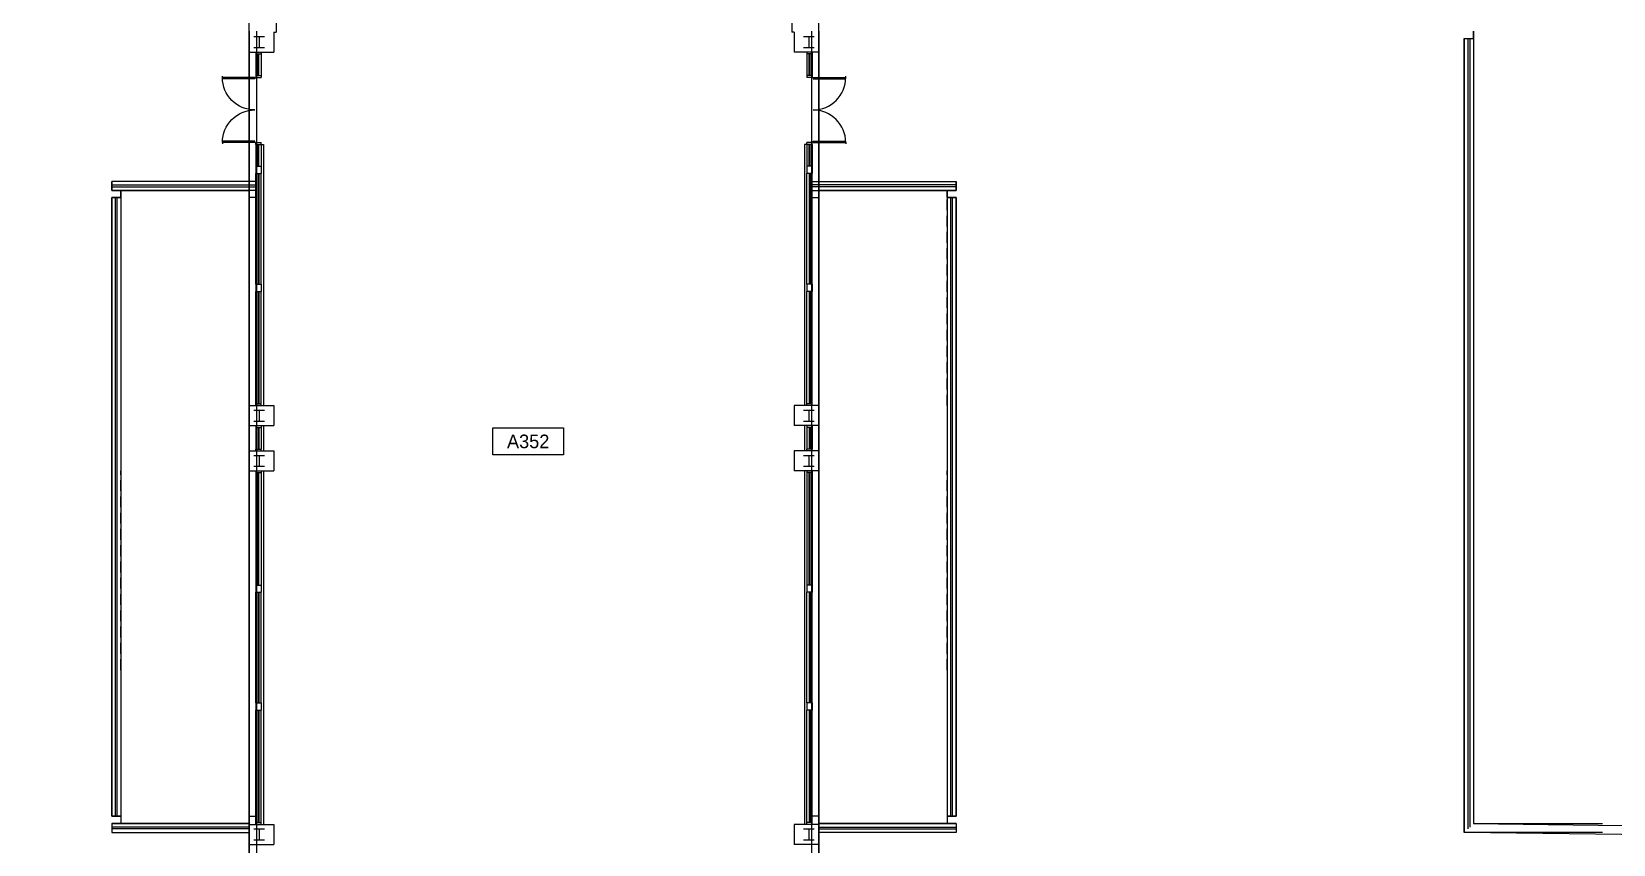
# Model space of a CAD drawing. Header units: inches. Extents: x -219 to 4035, y -10 to 4981.
# Drawn here: x 1392 to 3142, y 1335 to 2234 of the extents above; entities that cross this region are included whole.
import ezdxf
from ezdxf.enums import TextEntityAlignment as Align

# ---------------------------------------------------------------- set-up
doc = ezdxf.new("R2010")
doc.units = ezdxf.units.IN
doc.header["$LTSCALE"] = 48
doc.header["$MEASUREMENT"] = 0
doc.linetypes.add('HIDDEN', pattern=[0.375, 0.25, -0.125])
doc.layers.get('0').update_dxf_attribs({"color": 13, "linetype": 'CONTINUOUS'})
for name, color, linetype in [('F2-BLDG2', 2, 'HIDDEN'), ('F3-BLDG1', 7, 'CONTINUOUS'), ('F3-BLDG3', 161, 'CONTINUOUS'), ('F3-BLDG4', 2, 'CONTINUOUS'), ('F3-DOOR1', 3, 'CONTINUOUS'), ('F3-RMNOS', 3, 'CONTINUOUS'), ('F3-STCOLUMN', 12, 'CONTINUOUS'), ('F3-WINDOW1', 1, 'CONTINUOUS'), ('F3-WINDOW2', 4, 'CONTINUOUS'), ('F4-BLDG3', 161, 'CONTINUOUS'), ('F5-BLDG3', 161, 'CONTINUOUS'), ('F5-BLDG4', 2, 'CONTINUOUS'), ('F6-BLDG3', 161, 'CONTINUOUS'), ('F6-BLDG4', 2, 'CONTINUOUS')]:
    doc.layers.add(name, color=color, linetype=linetype)
doc.styles.add('ORIG-RMNOS', font='noting.shx')

# ---------------------------------------------------------------- blocks, each defined once
blk = doc.blocks.new('ADR-36DL')
for p, q in [((0, 37), (-1.5, 37)), ((0, 1), (0, 37)), ((1.5, 1), (1.5, 37)), ((70.5, 1), (70.5, 37)), ((72, 1), (72, 37)), ((72, 37), (73.5, 37)), ((0, 1), (1.5, 1)), ((72, 1), (70.5, 1))]:
    blk.add_line(p, q)
for centre, start, end in [((0, 1), 0, 90), ((72, 1), 90, 180)]:
    blk.add_arc(centre, 36, start, end)
blk = doc.blocks.new('rmnos')
at = {"color": 11}
for p, q in [((-0.40625, 0.15625), (0.40625, 0.15625)), ((-0.40625, -0.15625), (-0.40625, 0.15625)), ((0.40625, 0.15625), (0.40625, -0.15625)), ((0.40625, -0.15625), (-0.40625, -0.15625))]:
    blk.add_line(p, q, dxfattribs=at)
at = {"color": 9, "style": 'ORIG-RMNOS'}
blk.add_attdef('ROOM', text='', height=0.15625, dxfattribs=at).set_placement((0, 0), align=Align.MIDDLE)

msp = doc.modelspace()

# ---------------------------------------------------------------- linework, layer by layer
at = {"layer": 'F2-BLDG2'}
for p, q in [((2987, 2234.5), (2987, 1820.5)), ((1633, 2058.5), (1491, 2058.5)), ((1491, 2058.5), (1491, 1820.5)), ((1633, 2058.5), (1633, 1528.2)), ((2405, 2058.5), (2263, 2058.5)), ((2263, 2058.5), (2263, 1528.2)), ((2405, 1820.5), (2405, 2058.5)), ((1491, 1528.2), (1491, 1748.5)), ((2405, 1528.2), (2405, 1748.5)), ((2987, 1748.5), (2987, 1528.2))]:
    msp.add_line(p, q, dxfattribs=at)
at = {"layer": 'F3-BLDG1'}
for p, q in [((1633, 2211.5), (1633, 2286.5)), ((1662.7, 2286.5), (1662.7, 2233.5)), ((2233.2, 2286.5), (2233.2, 2233.5)), ((2263, 2211.5), (2263, 2286.5)), ((1660.2, 2233.5), (1660.2, 2211.5)), ((1660.2, 2233.5), (1662.7, 2233.5)), ((2235.8, 2233.5), (2233.2, 2233.5)), ((2235.8, 2233.5), (2235.8, 2211.5)), ((1633, 2211.5), (1660.2, 2211.5)), ((2263, 2211.5), (2235.8, 2211.5)), ((1633, 1820.5), (1660.2, 1820.5)), ((1633, 1820.5), (1633, 1798.5)), ((1660.2, 1820.5), (1660.2, 1798.5)), ((2235.8, 1820.5), (2235.8, 1798.5)), ((2263, 1820.5), (2235.8, 1820.5)), ((2263, 1820.5), (2263, 1798.5)), ((1633, 1798.5), (1660.2, 1798.5)), ((2263, 1798.5), (2235.8, 1798.5)), ((1633, 1770.5), (1660.2, 1770.5)), ((1633, 1770.5), (1633, 1748.5)), ((1660.2, 1770.5), (1660.2, 1748.5)), ((2235.8, 1770.5), (2235.8, 1748.5)), ((2263, 1770.5), (2235.8, 1770.5)), ((2263, 1770.5), (2263, 1748.5)), ((1633, 1748.5), (1660.2, 1748.5)), ((2263, 1748.5), (2235.8, 1748.5)), ((1633, 1357.5), (1660.2, 1357.5)), ((1633, 1357.5), (1633, 1335.5)), ((1660.2, 1357.5), (1660.2, 1335.5)), ((2235.8, 1357.5), (2235.8, 1335.5)), ((2263, 1357.5), (2235.8, 1357.5)), ((2263, 1357.5), (2263, 1335.5)), ((1633, 1335.5), (1660.2, 1335.5)), ((2263, 1335.5), (2235.8, 1335.5))]:
    msp.add_line(p, q, dxfattribs=at)
at = {"layer": 'F3-BLDG3'}
for p, q in [((2977, 2226.5), (2977, 1348.5)), ((2977, 2226.5), (2987, 2226.5)), ((2987, 2226.5), (2987, 1358.5)), ((1640.2, 2068.5), (1481, 2068.5)), ((1481, 2058.5), (1481, 2068.5)), ((2255.7, 2068.5), (2415, 2068.5)), ((2415, 2058.5), (2415, 2068.5)), ((1640.2, 2058.5), (1481, 2058.5)), ((1481, 2050.5), (1481, 1366.5)), ((1491, 2050.5), (1481, 2050.5)), ((1491, 2050.5), (1491, 1366.5)), ((1633, 2050.5), (1633, 1820.5)), ((1640.2, 2050.5), (1633, 2050.5)), ((2255.7, 2058.5), (2415, 2058.5)), ((2255.7, 2050.5), (2263, 2050.5)), ((2263, 2050.5), (2263, 1820.5)), ((2405, 2050.5), (2405, 1366.5)), ((2405, 2050.5), (2415, 2050.5)), ((2415, 2050.5), (2415, 1366.5)), ((1633, 1798.5), (1633, 1770.5)), ((2263, 1798.5), (2263, 1770.5)), ((1633, 1748.5), (1633, 1366.5)), ((2263, 1748.5), (2263, 1366.5)), ((1481, 1366.5), (1491, 1366.5)), ((1633, 1366.5), (1640.2, 1366.5)), ((2263, 1366.5), (2255.7, 1366.5)), ((2415, 1366.5), (2405, 1366.5)), ((1481, 1358.5), (1633, 1358.5)), ((1481, 1358.5), (1481, 1348.5)), ((1481, 1348.5), (1633, 1348.5)), ((2415, 1358.5), (2263, 1358.5)), ((2263, 1358.5), (2263, 1357.5)), ((2415, 1348.5), (2263, 1348.5)), ((2415, 1358.5), (2415, 1348.5)), ((3318.6, 1344.3), (2977, 1348.5)), ((2987, 1358.5), (4034.2, 1345.4))]:
    msp.add_line(p, q, dxfattribs=at)
at = {"layer": 'F3-BLDG4'}
for p, q in [((2981, 2226.5), (2981, 1352.5)), ((2983, 2226.5), (2983, 1354.5)), ((2987, 2226.5), (2987, 2234.5)), ((1646.2, 2109.4), (1648.7, 2109.4)), ((1648.7, 2109.4), (1648.7, 1820.5)), ((2247.2, 2109.4), (2247.2, 1820.5)), ((2249.8, 2109.4), (2247.2, 2109.4)), ((1481, 2064.5), (1640.2, 2064.5)), ((1481, 2062.5), (1640.2, 2062.5)), ((1485, 1366.5), (1485, 2050.5)), ((1487, 1366.5), (1487, 2050.5)), ((1491, 2050.5), (1491, 2058.5)), ((1633, 2050.5), (1633, 2058.5)), ((2415, 2064.5), (2255.7, 2064.5)), ((2415, 2062.5), (2255.7, 2062.5)), ((2263, 2050.5), (2263, 2058.5)), ((2405, 2050.5), (2405, 2058.5)), ((2409, 1366.5), (2409, 2050.5)), ((2411, 1366.5), (2411, 2050.5)), ((1648.7, 1798.5), (1648.7, 1770.5)), ((2247.2, 1798.5), (2247.2, 1770.5)), ((1648.7, 1748.5), (1648.7, 1357.5)), ((2247.2, 1748.5), (2247.2, 1357.5)), ((1491, 1366.5), (1491, 1358.5)), ((1633, 1366.5), (1633, 1358.5)), ((2263, 1366.5), (2263, 1358.5)), ((2405, 1366.5), (2405, 1358.5)), ((1633, 1354.5), (1481, 1354.5)), ((1633, 1352.5), (1481, 1352.5)), ((2263, 1354.5), (2415, 1354.5)), ((2263, 1352.5), (2415, 1352.5))]:
    msp.add_line(p, q, dxfattribs=at)
at = {"layer": 'F3-STCOLUMN'}
for p, q in [((1638, 2228.5), (1650, 2228.5)), ((1644, 2228.5), (1644, 2216.5)), ((2246, 2228.5), (2258, 2228.5)), ((2252, 2228.5), (2252, 2216.5)), ((1638, 2216.5), (1650, 2216.5)), ((2246, 2216.5), (2258, 2216.5)), ((1638, 1815.5), (1650, 1815.5)), ((1638, 1803.5), (1650, 1803.5)), ((1644, 1815.5), (1644, 1803.5)), ((2246, 1815.5), (2258, 1815.5)), ((2246, 1803.5), (2258, 1803.5)), ((2252, 1815.5), (2252, 1803.5)), ((1638, 1765.5), (1650, 1765.5)), ((1638, 1753.5), (1650, 1753.5)), ((1644, 1765.5), (1644, 1753.5)), ((2246, 1765.5), (2258, 1765.5)), ((2246, 1753.5), (2258, 1753.5)), ((2252, 1765.5), (2252, 1753.5)), ((1638, 1352.5), (1650, 1352.5)), ((1644, 1352.5), (1644, 1340.5)), ((2246, 1352.5), (2258, 1352.5)), ((2252, 1352.5), (2252, 1340.5)), ((1638, 1340.5), (1650, 1340.5)), ((2246, 1340.5), (2258, 1340.5))]:
    msp.add_line(p, q, dxfattribs=at)
at = {"layer": 'F3-WINDOW1'}
for p, q in [((1640.2, 2209.5), (1640.2, 2185.4)), ((1642.7, 2185.4), (1642.7, 2209.5)), ((1643.7, 2185.4), (1643.7, 2209.5)), ((1646.2, 2209.5), (1646.2, 2185.4)), ((2249.8, 2209.5), (2249.8, 2185.4)), ((2252.3, 2185.4), (2252.3, 2209.5)), ((2253.3, 2185.4), (2253.3, 2209.5)), ((2255.7, 2209.5), (2255.7, 2185.4)), ((1640.2, 2109.4), (1640.2, 2085.2)), ((1642.7, 2085.2), (1642.7, 2109.4)), ((1643.7, 2085.2), (1643.7, 2109.4)), ((1646.2, 2109.4), (1646.2, 2085.2)), ((2249.8, 2109.4), (2249.8, 2085.2)), ((2252.3, 2085.2), (2252.3, 2109.4)), ((2253.3, 2085.2), (2253.3, 2109.4)), ((2255.7, 2109.4), (2255.7, 2085.2)), ((1640.2, 1954.8), (1640.2, 2077.2)), ((1642.7, 2077.2), (1642.7, 1954.8)), ((1643.7, 2077.2), (1643.7, 1954.8)), ((1646.2, 1954.8), (1646.2, 2077.2)), ((2249.8, 1954.8), (2249.8, 2077.2)), ((2252.3, 2077.2), (2252.3, 1954.8)), ((2253.3, 2077.2), (2253.3, 1954.8)), ((2255.7, 1954.8), (2255.7, 2077.2)), ((1640.2, 1822.5), (1640.2, 1946.7)), ((1642.7, 1946.7), (1642.7, 1822.5)), ((1643.7, 1946.7), (1643.7, 1822.5)), ((1646.2, 1822.5), (1646.2, 1946.7)), ((2249.8, 1822.5), (2249.8, 1946.7)), ((2252.3, 1946.7), (2252.3, 1822.5)), ((2253.3, 1946.7), (2253.3, 1822.5)), ((2255.7, 1822.5), (2255.7, 1946.7)), ((1640.2, 1796.5), (1640.2, 1772.5)), ((1642.7, 1796.5), (1642.7, 1772.5)), ((1643.7, 1796.5), (1643.7, 1772.5)), ((1646.2, 1796.5), (1646.2, 1772.5)), ((2249.8, 1796.5), (2249.8, 1772.5)), ((2252.3, 1796.5), (2252.3, 1772.5)), ((2253.3, 1796.5), (2253.3, 1772.5)), ((2255.7, 1796.5), (2255.7, 1772.5)), ((1640.2, 1746.5), (1640.2, 1622.2)), ((1642.7, 1622.2), (1642.7, 1746.5)), ((1643.7, 1622.2), (1643.7, 1746.5)), ((1646.2, 1746.5), (1646.2, 1622.2)), ((2249.8, 1746.5), (2249.8, 1622.2)), ((2252.3, 1622.2), (2252.3, 1746.5)), ((2253.3, 1622.2), (2253.3, 1746.5)), ((2255.7, 1746.5), (2255.7, 1622.2)), ((1640.2, 1491.8), (1640.2, 1614.2)), ((1642.7, 1614.2), (1642.7, 1491.8)), ((1643.7, 1614.2), (1643.7, 1491.8)), ((1646.2, 1491.8), (1646.2, 1614.2)), ((2249.8, 1491.8), (2249.8, 1614.2)), ((2252.3, 1614.2), (2252.3, 1491.8)), ((2253.3, 1614.2), (2253.3, 1491.8)), ((2255.7, 1491.8), (2255.7, 1614.2)), ((1640.2, 1359.5), (1640.2, 1483.8)), ((1642.7, 1483.8), (1642.7, 1359.5)), ((1643.7, 1483.8), (1643.7, 1359.5)), ((1646.2, 1359.5), (1646.2, 1483.8)), ((2249.8, 1359.5), (2249.8, 1483.8)), ((2252.3, 1483.8), (2252.3, 1359.5)), ((2253.3, 1483.8), (2253.3, 1359.5)), ((2255.7, 1359.5), (2255.7, 1483.8))]:
    msp.add_line(p, q, dxfattribs=at)
at = {"layer": 'F3-WINDOW2'}
for p, q in [((1640.2, 2211.5), (1640.2, 2209.5)), ((1640.2, 2209.5), (1646.2, 2209.5)), ((1646.2, 2211.5), (1646.2, 2209.5)), ((2249.8, 2211.5), (2249.8, 2209.5)), ((2255.7, 2209.5), (2249.8, 2209.5)), ((2255.7, 2211.5), (2255.7, 2209.5)), ((1640.2, 2185.4), (1646.2, 2185.4)), ((1640.2, 2185.4), (1640.2, 2183.4)), ((1640.2, 2183.4), (1646.2, 2183.4)), ((1646.2, 2185.4), (1646.2, 2183.4)), ((2255.7, 2185.4), (2249.8, 2185.4)), ((2249.8, 2185.4), (2249.8, 2183.4)), ((2255.7, 2183.4), (2249.8, 2183.4)), ((2255.7, 2185.4), (2255.7, 2183.4)), ((1640.2, 2111.4), (1646.2, 2111.4)), ((1640.2, 2109.4), (1640.2, 2111.4)), ((1640.2, 2109.4), (1646.2, 2109.4)), ((1646.2, 2109.4), (1646.2, 2111.4)), ((2255.7, 2111.4), (2249.8, 2111.4)), ((2249.8, 2109.4), (2249.8, 2111.4)), ((2255.7, 2109.4), (2249.8, 2109.4)), ((2255.7, 2109.4), (2255.7, 2111.4)), ((1640.2, 2085.2), (1646.2, 2085.2)), ((1640.2, 2085.2), (1640.2, 2077.2)), ((1646.2, 2085.2), (1646.2, 2077.2)), ((2255.7, 2085.2), (2249.8, 2085.2)), ((2249.8, 2085.2), (2249.8, 2077.2)), ((2255.7, 2085.2), (2255.7, 2077.2)), ((1640.2, 2077.2), (1646.2, 2077.2)), ((2255.7, 2077.2), (2249.8, 2077.2)), ((1640.2, 1954.8), (1646.2, 1954.8)), ((1640.2, 1954.8), (1640.2, 1946.7)), ((1640.2, 1946.7), (1646.2, 1946.7)), ((1646.2, 1954.8), (1646.2, 1946.7)), ((2255.7, 1954.8), (2249.8, 1954.8)), ((2249.8, 1954.8), (2249.8, 1946.7)), ((2255.7, 1946.7), (2249.8, 1946.7)), ((2255.7, 1954.8), (2255.7, 1946.7)), ((1640.2, 1820.5), (1640.2, 1822.5)), ((1640.2, 1822.5), (1646.2, 1822.5)), ((1646.2, 1820.5), (1646.2, 1822.5)), ((2249.8, 1820.5), (2249.8, 1822.5)), ((2255.7, 1822.5), (2249.8, 1822.5)), ((2255.7, 1820.5), (2255.7, 1822.5)), ((1640.2, 1798.5), (1640.2, 1796.5)), ((1640.2, 1796.5), (1646.2, 1796.5)), ((1646.2, 1798.5), (1646.2, 1796.5)), ((2249.8, 1798.5), (2249.8, 1796.5)), ((2255.7, 1796.5), (2249.8, 1796.5)), ((2255.7, 1798.5), (2255.7, 1796.5)), ((1640.2, 1770.5), (1640.2, 1772.5)), ((1640.2, 1772.5), (1646.2, 1772.5)), ((1646.2, 1770.5), (1646.2, 1772.5)), ((2249.8, 1770.5), (2249.8, 1772.5)), ((2255.7, 1772.5), (2249.8, 1772.5)), ((2255.7, 1770.5), (2255.7, 1772.5)), ((1640.2, 1748.5), (1640.2, 1746.5)), ((1640.2, 1746.5), (1646.2, 1746.5)), ((1646.2, 1748.5), (1646.2, 1746.5)), ((2249.8, 1748.5), (2249.8, 1746.5)), ((2255.7, 1746.5), (2249.8, 1746.5)), ((2255.7, 1748.5), (2255.7, 1746.5)), ((1640.2, 1622.2), (1646.2, 1622.2)), ((1640.2, 1622.2), (1640.2, 1614.2)), ((1640.2, 1614.2), (1646.2, 1614.2)), ((1646.2, 1622.2), (1646.2, 1614.2)), ((2255.7, 1622.2), (2249.8, 1622.2)), ((2249.8, 1622.2), (2249.8, 1614.2)), ((2255.7, 1614.2), (2249.8, 1614.2)), ((2255.7, 1622.2), (2255.7, 1614.2)), ((1640.2, 1491.8), (1646.2, 1491.8)), ((1640.2, 1491.8), (1640.2, 1483.8)), ((1646.2, 1491.8), (1646.2, 1483.8)), ((2255.7, 1491.8), (2249.8, 1491.8)), ((2249.8, 1491.8), (2249.8, 1483.8)), ((2255.7, 1491.8), (2255.7, 1483.8)), ((1640.2, 1483.8), (1646.2, 1483.8)), ((2255.7, 1483.8), (2249.8, 1483.8)), ((1640.2, 1357.5), (1640.2, 1359.5)), ((1640.2, 1359.5), (1646.2, 1359.5)), ((1646.2, 1357.5), (1646.2, 1359.5)), ((2249.8, 1357.5), (2249.8, 1359.5)), ((2255.7, 1359.5), (2249.8, 1359.5)), ((2255.7, 1357.5), (2255.7, 1359.5))]:
    msp.add_line(p, q, dxfattribs=at)
at = {"layer": 'F4-BLDG3'}
for points in [[(1633, 2234.5), (1633, 1274.5), (936, 1274.5)], [(2960, 1274.5), (2263, 1274.5), (2263, 2234.5)]]:
    msp.add_lwpolyline(points, dxfattribs=at)
at = {"layer": 'F5-BLDG3'}
for points in [[(936, 1274.5), (1633, 1274.5), (1633, 2234.5)], [(2960, 1274.5), (2263, 1274.5), (2263, 2234.5)]]:
    msp.add_lwpolyline(points, dxfattribs=at)
at = {"layer": 'F5-BLDG4'}
for p, q in [((2977, 1348.5), (2977, 2226.5)), ((2977, 2226.5), (2987, 2226.5)), ((2987, 2234.5), (2987, 1358.5)), ((1633, 2068.5), (1481, 2068.5)), ((1481, 2068.5), (1481, 2058.5)), ((2263, 2068.5), (2415, 2068.5)), ((2415, 2068.5), (2415, 2058.5)), ((1481, 2058.5), (1633, 2058.5)), ((1491, 2050.5), (1481, 2050.5)), ((1481, 2050.5), (1481, 1366.5)), ((1491, 2058.5), (1491, 1358.5)), ((2415, 2058.5), (2263, 2058.5)), ((2405, 2058.5), (2405, 1358.5)), ((2405, 2050.5), (2415, 2050.5)), ((2415, 2050.5), (2415, 1366.5)), ((1481, 1366.5), (1491, 1366.5)), ((2415, 1366.5), (2405, 1366.5)), ((1633, 1358.5), (1481, 1358.5)), ((1481, 1358.5), (1481, 1348.5)), ((1481, 1348.5), (1633, 1348.5)), ((2263, 1358.5), (2415, 1358.5)), ((2415, 1348.5), (2263, 1348.5)), ((2415, 1358.5), (2415, 1348.5)), ((3130, 1348.5), (2977, 1348.5)), ((2987, 1358.5), (3130, 1358.5))]:
    msp.add_line(p, q, dxfattribs=at)
at = {"layer": 'F6-BLDG3'}
for p, q in [((1633, 2234.5), (1633, 1274.5)), ((1641, 2234.5), (1641, 1274.5)), ((2255, 2234.5), (2255, 1274.5)), ((2263, 2234.5), (2263, 1274.5))]:
    msp.add_line(p, q, dxfattribs=at)
at = {"layer": 'F6-BLDG4'}
for p, q in [((2977, 1348.5), (2977, 2226.5)), ((2977, 2226.5), (2987, 2226.5)), ((2987, 2234.5), (2987, 1358.5)), ((1633, 2068.5), (1481, 2068.5)), ((1481, 2068.5), (1481, 2058.5)), ((2263, 2068.5), (2415, 2068.5)), ((2415, 2068.5), (2415, 2058.5)), ((1481, 2058.5), (1633, 2058.5)), ((1481, 1366.5), (1481, 2050.5)), ((1481, 2050.5), (1491, 2050.5)), ((1491, 2058.5), (1491, 1358.5)), ((2415, 2058.5), (2263, 2058.5)), ((2405, 2058.5), (2405, 1358.5)), ((2415, 2050.5), (2405, 2050.5)), ((2415, 1366.5), (2415, 2050.5)), ((1491, 1366.5), (1481, 1366.5)), ((2405, 1366.5), (2415, 1366.5)), ((1633, 1358.5), (1481, 1358.5)), ((1481, 1358.5), (1481, 1348.5)), ((1481, 1348.5), (1633, 1348.5)), ((2263, 1358.5), (2415, 1358.5)), ((2415, 1348.5), (2263, 1348.5)), ((2415, 1358.5), (2415, 1348.5)), ((3130, 1348.5), (2977, 1348.5)), ((2987, 1358.5), (3130, 1358.5))]:
    msp.add_line(p, q, dxfattribs=at)

# ---------------------------------------------------------------- block references
at = {"layer": 'F3-DOOR1', "xscale": -1, "rotation": 89.99999999999999}
msp.add_blockref('ADR-36DL', (1640.2, 2183.4), dxfattribs=at)
at = {"layer": 'F3-DOOR1', "rotation": 270}
msp.add_blockref('ADR-36DL', (2255.7, 2183.4), dxfattribs=at)
at = {"layer": 'F3-RMNOS'}
ref = msp.add_blockref('rmnos', (1941.5, 1781), dxfattribs=dict(at, xscale=96, yscale=96, zscale=96))
ref.add_attrib('ROOM', 'A352', dxfattribs={"layer": '0', "color": 9, "height": 15, "style": 'ORIG-RMNOS'}).set_placement((1941.5, 1781), align=Align.MIDDLE)

doc.saveas('drawing.dxf')
